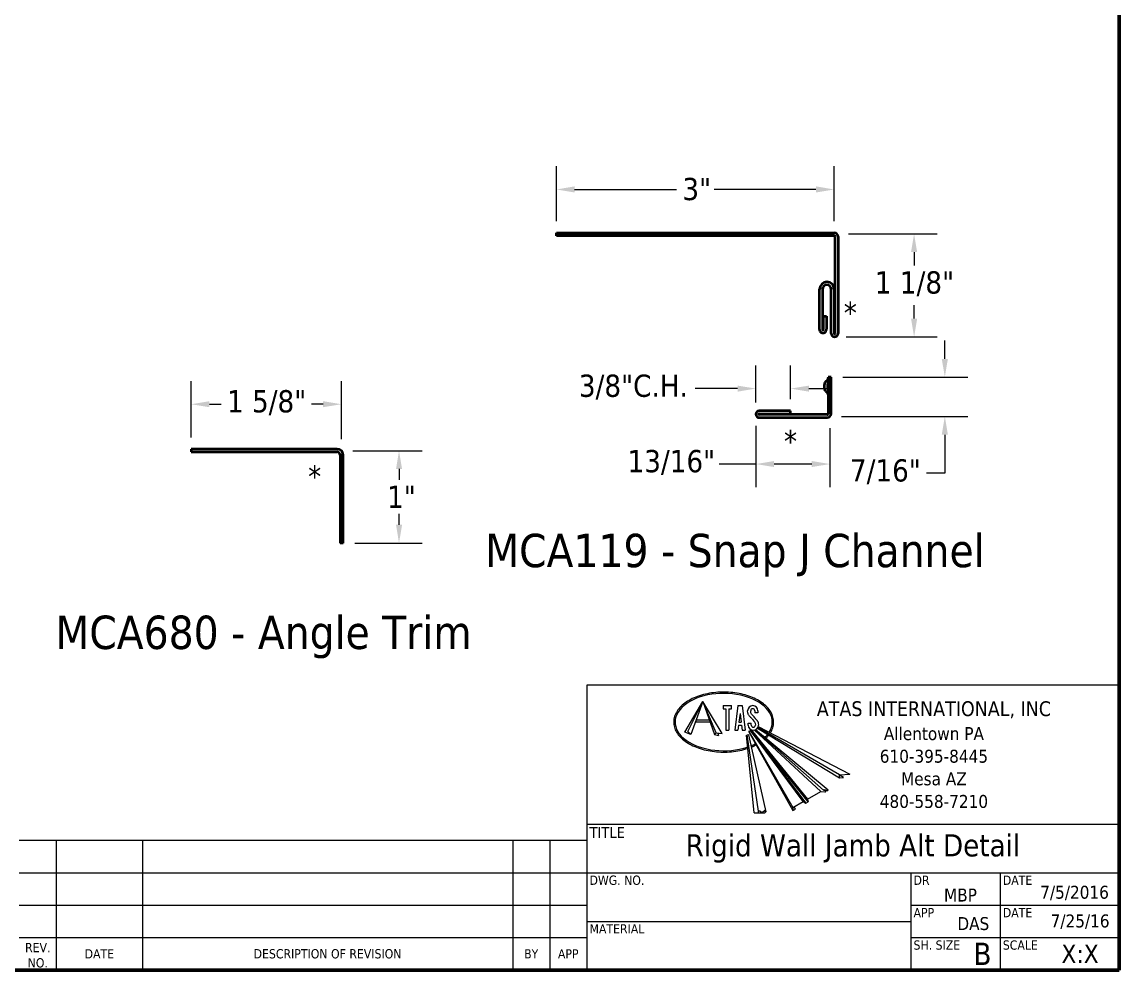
# Model space of a CAD drawing. Header units: inches. Extents: x 0.6 to 33.4, y 0.6 to 21.4.
# Drawn here: x 21.55 to 33.4, y 0.6 to 10.84 of the extents above; entities that cross this region are included whole.
import ezdxf

# ---------------------------------------------------------------- set-up
doc = ezdxf.new("R2010")
doc.units = ezdxf.units.IN
doc.header["$LTSCALE"] = 2
doc.header["$MEASUREMENT"] = 0
doc.linetypes.add('DASHED', pattern=[0.2067, 0.1654, -0.0413])
for name, color, linetype, lineweight in [('Border (ANSI)', 7, 'Continuous', 70), ('Dimension (ANSI)', 7, 'Continuous', 25), ('Hidden (ANSI)', 7, 'DASHED', 35), ('Logo', 7, 'Continuous', 25), ('Sketch Geometry (ANSI)', 7, 'Continuous', 25), ('Symbol (ANSI)', 7, 'Continuous', 25), ('Title (ANSI)', 7, 'Continuous', 50), ('Visible (ANSI)', 7, 'Continuous', 50)]:
    doc.layers.add(name, color=color, linetype=linetype, lineweight=lineweight)
doc.styles.add('Label Text (ANSI)', font='tahoma.ttf')
doc.styles.add('Note Text (ANSI)', font='tahoma.ttf')
doc.styles.add('Title Block Info', font='tahoma.ttf')
doc.styles.add('Title Block Labels', font='tahoma.ttf')
doc.dimstyles.new('Architectural (ANSI)', dxfattribs={"dimscale": 2, "dimtxt": 0.12, "dimasz": 0.098425, "dimexe": 0.125, "dimexo": 0.0625, "dimgap": 0.031496, "dimtad": 0, "dimtih": 1, "dimtoh": 1, "dimdec": 4, "dimrnd": 1e-08, "dimzin": 3, "dimdsep": 46, "dimlunit": 4, "dimtxsty": 'Note Text (ANSI)', "dimcen": 0.09, "dimdle": 0.393701, "dimclrd": 256, "dimclre": 256, "dimclrt": 256, "dimadec": 0, "dimazin": 3, "dimtfac": 1, "dimtofl": 0, "dimtmove": 0, "dimatfit": 3, "dimfxl": 0, "dimfrac": 2, "dimtolj": 1, "dimtzin": 12, "dimlwd": -1, "dimlwe": -1, "dimarcsym": 0})

# ---------------------------------------------------------------- blocks, each defined once
blk = doc.blocks.new('Borders ATAS A Border')
at = {"layer": 'Border (ANSI)'}
for p, q in [((16.7, 0.3), (16.7, 10.7)), ((0.3, 0.3), (16.7, 0.3))]:
    blk.add_line(p, q, dxfattribs=at)
blk = doc.blocks.new('Title Blocks ATAS A-B Title Block')
at = {"layer": 'Logo', "linetype": 'Continuous'}
for p, q in [((5.5128, 4.0299), (5.6086, 4.1959)), ((5.5283, 4.0342), (5.6086, 4.1959)), ((5.6086, 4.1959), (5.544, 4.0185)), ((5.7141, 4.0235), (5.6086, 4.1959)), ((5.6086, 4.1959), (5.6731, 4.0185)), ((5.6809, 4.0264), (5.6086, 4.1959)), ((5.7194, 4.1737), (5.7194, 4.1571)), ((5.7194, 4.1737), (5.7638, 4.1737)), ((5.7194, 4.1571), (5.7335, 4.1571)), ((5.7335, 4.1571), (5.7335, 4.0407)), ((5.7498, 4.1571), (5.7638, 4.1571)), ((5.7498, 4.1571), (5.7498, 4.0407)), ((5.7638, 4.1571), (5.7638, 4.1737)), ((5.7992, 4.1737), (5.7829, 4.0407)), ((5.7992, 4.1737), (5.8216, 4.1737)), ((5.8216, 4.1737), (5.8379, 4.0407)), ((5.5723, 4.0964), (5.6448, 4.0964)), ((5.8104, 4.1307), (5.8048, 4.0851)), ((5.8104, 4.1307), (5.816, 4.0851)), ((5.8521, 4.1351), (5.8512, 4.1461)), ((5.8524, 4.1338), (5.8521, 4.1351)), ((5.8536, 4.1304), (5.8524, 4.1338)), ((5.8544, 4.1285), (5.8536, 4.1304)), ((5.8551, 4.127), (5.8544, 4.1285)), ((5.8564, 4.1243), (5.8551, 4.127)), ((5.8577, 4.1224), (5.8564, 4.1243)), ((5.8582, 4.1216), (5.8577, 4.1224)), ((5.8603, 4.1189), (5.8582, 4.1216)), ((5.8605, 4.1186), (5.8603, 4.1189)), ((5.8632, 4.1153), (5.8605, 4.1186)), ((5.8683, 4.1094), (5.8632, 4.1153)), ((5.8685, 4.135), (5.8679, 4.1461)), ((5.8692, 4.1085), (5.8683, 4.1094)), ((5.8728, 4.1277), (5.8685, 4.135)), ((5.8703, 4.1072), (5.8692, 4.1085)), ((5.8703, 4.1072), (5.8752, 4.102)), ((5.8743, 4.1257), (5.8728, 4.1277)), ((5.8827, 4.116), (5.8743, 4.1257)), ((5.8752, 4.102), (5.8785, 4.0984)), ((5.8785, 4.0984), (5.8869, 4.0887)), ((5.886, 4.1124), (5.8827, 4.116)), ((5.8909, 4.1072), (5.886, 4.1124)), ((5.8869, 4.0887), (5.8884, 4.0867)), ((5.89, 4.146), (5.89, 4.1349)), ((5.9067, 4.1349), (5.89, 4.1349)), ((5.8909, 4.1072), (5.892, 4.1059)), ((5.892, 4.1059), (5.8929, 4.105)), ((5.8929, 4.105), (5.898, 4.0991)), ((5.898, 4.0991), (5.9007, 4.0958)), ((5.9007, 4.0958), (5.9009, 4.0955)), ((5.9009, 4.0955), (5.903, 4.0928)), ((5.903, 4.0928), (5.9035, 4.092)), ((5.9035, 4.092), (5.9048, 4.0901)), ((5.9048, 4.0901), (5.9061, 4.0874)), ((5.9067, 4.146), (5.9067, 4.1349)), ((5.544, 4.0185), (5.5128, 4.0299)), ((5.544, 4.0185), (5.5283, 4.0342)), ((5.5685, 4.0857), (5.6487, 4.0857)), ((5.7335, 4.0407), (5.7498, 4.0407)), ((5.7829, 4.0407), (5.7993, 4.0407)), ((5.8027, 4.0684), (5.7993, 4.0407)), ((5.8027, 4.0684), (5.8181, 4.0684)), ((5.8048, 4.0851), (5.816, 4.0851)), ((5.8181, 4.0684), (5.8215, 4.0407)), ((5.8215, 4.0407), (5.8379, 4.0407)), ((5.8545, 4.0684), (5.8545, 4.0795)), ((5.8545, 4.0795), (5.8712, 4.0795)), ((5.8575, 4.035), (5.8662, 4.0401)), ((5.8575, 4.035), (6.0955, 3.6233)), ((5.8575, 4.035), (5.8575, 4.0325)), ((5.8575, 4.0325), (6.0955, 3.6071)), ((6.1511, 3.6555), (5.8662, 4.0401)), ((5.8662, 4.0401), (5.8684, 4.0388)), ((5.8684, 4.0388), (5.8703, 4.0399)), ((5.8684, 4.0388), (6.1651, 3.6475)), ((5.8699, 4.0422), (5.8712, 4.043)), ((5.8699, 4.0422), (6.175, 3.6691)), ((5.8699, 4.0422), (5.8703, 4.0399)), ((6.1776, 3.6545), (5.8703, 4.0399)), ((5.8712, 4.0684), (5.8712, 4.0795)), ((5.8884, 4.0867), (5.8927, 4.0794)), ((6.2466, 3.7106), (5.8889, 4.0415)), ((5.8918, 4.0424), (6.2613, 3.7172)), ((5.8927, 4.0794), (5.8933, 4.0683)), ((6.2869, 3.7176), (5.8948, 4.0437)), ((5.9048, 4.0523), (6.3477, 3.7843)), ((5.9061, 4.0874), (5.9068, 4.0859)), ((6.3477, 3.8004), (5.9064, 4.0549)), ((5.9068, 4.0859), (5.9076, 4.084)), ((5.9076, 4.084), (5.9088, 4.0806)), ((5.9088, 4.0806), (5.9091, 4.0793)), ((5.9088, 4.0605), (6.4035, 3.8034)), ((5.9091, 4.0793), (5.91, 4.0683)), ((5.6731, 4.0185), (5.6809, 4.0264)), ((5.6731, 4.0185), (5.6945, 4.0128)), ((5.6809, 4.0264), (5.7141, 4.0235)), ((5.6899, 4.0256), (5.6945, 4.0128)), ((5.8447, 4.0144), (5.849, 4.0145)), ((5.8864, 3.5945), (5.8447, 4.0144)), ((5.8489, 4.0155), (5.8498, 4.0167)), ((5.9097, 3.6043), (5.8489, 4.0155)), ((5.8498, 4.0167), (5.8508, 4.0164)), ((5.8508, 4.0164), (5.8529, 4.015)), ((5.8529, 4.015), (5.855, 4.0165)), ((5.8556, 4.0168), (5.855, 4.0165)), ((5.8569, 4.0159), (5.8556, 4.0168)), ((5.8569, 4.0159), (5.9499, 3.6011)), ((6.3477, 3.8004), (6.4035, 3.8034)), ((6.3477, 3.7843), (6.3477, 3.8004)), ((6.3685, 3.7854), (6.3477, 3.7974)), ((6.3477, 3.7843), (6.3685, 3.7854)), ((6.175, 3.6693), (6.2466, 3.7106)), ((6.2466, 3.7106), (6.2682, 3.7087)), ((6.2607, 3.7177), (6.2608, 3.7183)), ((6.2622, 3.7164), (6.2607, 3.7177)), ((6.2608, 3.7183), (6.262, 3.7195)), ((6.2608, 3.7183), (6.2608, 3.7183)), ((6.262, 3.7195), (6.2643, 3.7205)), ((6.2647, 3.7154), (6.2622, 3.7164)), ((6.2643, 3.7205), (6.2723, 3.7195)), ((6.2668, 3.7154), (6.2647, 3.7154)), ((6.2685, 3.7156), (6.2668, 3.7154)), ((6.2682, 3.7087), (6.271, 3.7087)), ((6.2693, 3.7156), (6.2685, 3.7156)), ((6.2718, 3.7148), (6.2693, 3.7156)), ((6.271, 3.7087), (6.2724, 3.7092)), ((6.2738, 3.713), (6.2718, 3.7148)), ((6.2723, 3.7195), (6.2788, 3.7163)), ((6.2724, 3.7092), (6.2731, 3.7099)), ((6.2731, 3.7099), (6.2739, 3.7119)), ((6.2739, 3.7119), (6.2738, 3.713)), ((6.2788, 3.7163), (6.2845, 3.7162)), ((6.2845, 3.7162), (6.2871, 3.7177)), ((6.0955, 3.6233), (6.1512, 3.6555)), ((6.0955, 3.6233), (6.0955, 3.6071)), ((6.0955, 3.6071), (6.1094, 3.6152)), ((6.1094, 3.6152), (6.1024, 3.6273)), ((6.1512, 3.6555), (6.1652, 3.6474)), ((6.1652, 3.6474), (6.1776, 3.6545)), ((6.175, 3.6693), (6.1776, 3.6545)), ((5.8864, 3.5945), (5.944, 3.5955)), ((5.9095, 3.5969), (5.9098, 3.6051)), ((5.9098, 3.6051), (5.9178, 3.6049)), ((5.9178, 3.6049), (5.9288, 3.5976)), ((5.9288, 3.5976), (5.9399, 3.6053)), ((5.944, 3.607), (5.9399, 3.6053)), ((5.9499, 3.6011), (5.944, 3.607)), ((5.944, 3.5955), (5.9499, 3.6011))]:
    blk.add_line(p, q, dxfattribs=at)
at = {"layer": 'Logo', "color": 7, "linetype": 'Continuous', "lineweight": 25}
blk.add_line((5.9006, 4.0476), (5.903, 4.0501), dxfattribs=at)
at = {"layer": 'Logo', "linetype": 'Continuous'}
for centre, radius, start, end in [((5.879, 4.146), 0.0277, 0, 180), ((5.879, 4.146), 0.0111, 0, 180), ((5.8822, 4.0684), 0.0277, 180, 0), ((5.8822, 4.0684), 0.0111, 180, 0)]:
    blk.add_arc(centre, radius, start, end, dxfattribs=at)
at = {"layer": 'Logo'}
for start_param, end_param in [(5.920587, 11.509279), (5.721945, 5.844109), (5.311273, 5.424577)]:
    blk.add_ellipse((5.7221, 4.0849), major_axis=(0.2627, 0), ratio=0.589286, start_param=start_param, end_param=end_param, dxfattribs=at)
for points in [[(5.9742, 4.0266), (5.9873, 4.0542), (5.992, 4.0831), (5.9882, 4.1121), (5.9761, 4.14), (5.9562, 4.1658), (5.9293, 4.1889), (5.8963, 4.2087), (5.8583, 4.2249), (5.8164, 4.2368), (5.7716, 4.2442), (5.7253, 4.2468), (5.679, 4.2448), (5.6339, 4.2381), (5.5913, 4.2269), (5.5527, 4.2113), (5.5191, 4.1919), (5.4913, 4.1691), (5.4704, 4.1437), (5.457, 4.1161), (5.4522, 4.0872), (5.4558, 4.0583), (5.4677, 4.0303), (5.4874, 4.0044), (5.5141, 3.9812), (5.5469, 3.9613), (5.5848, 3.9451), (5.6268, 3.9331), (5.6716, 3.9256), (5.7178, 3.9228), (5.7642, 3.9247), (5.8093, 3.9314), (5.8519, 3.9426)], [(5.9501, 3.9978), (5.9544, 4.002), (5.9585, 4.0064), (5.9624, 4.0108), (5.9661, 4.0152)], [(5.8717, 3.9498), (5.8783, 3.9525), (5.8848, 3.9553), (5.8911, 3.9582), (5.8973, 3.9613)]]:
    blk.add_spline(points, degree=3, dxfattribs=at)
at = {"layer": 'Sketch Geometry (ANSI)'}
for p, q in [((7.8575, 4.2837), (4.9825, 4.2837)), ((4.9825, 4.2837), (4.9825, 2.7462)), ((7.8575, 2.7462), (7.8575, 4.2837)), ((4.9825, 3.5337), (7.8575, 3.5337)), ((4.9825, 3.4462), (1.9175, 3.4462)), ((2.1175, 3.4462), (2.1175, 2.7462)), ((2.5825, 3.4462), (2.5825, 2.7462)), ((4.5825, 3.4462), (4.5825, 2.7462)), ((4.7825, 3.4462), (4.7825, 2.7462)), ((1.9175, 3.2712), (4.9825, 3.2712)), ((4.9825, 3.2712), (7.8575, 3.2712)), ((6.7325, 3.2712), (6.7325, 2.7462)), ((7.2147, 3.2712), (7.2147, 2.7462)), ((1.9175, 3.0962), (4.9825, 3.0962)), ((6.7325, 3.0962), (7.8575, 3.0962)), ((4.9825, 3.0087), (6.7325, 3.0087)), ((1.9175, 2.9212), (4.9825, 2.9212)), ((6.7325, 2.9212), (7.8575, 2.9212)), ((1.9175, 2.7462), (4.9825, 2.7462)), ((4.9825, 2.7462), (7.8575, 2.7462))]:
    blk.add_line(p, q, dxfattribs=at)
at = {"layer": 'Symbol (ANSI)', "char_height": 0.05, "attachment_point": 5, "style": 'Title Block Labels'}
for s, insert, line_spacing_factor in [('{\\H1.6x;ATAS INTERNATIONAL, INC\\P\\H0.875x;Allentown PA\\H1.3631x; \\H0.73365x;\\P610-395-8445\\H1.1376x; \\H0.87902x;\\PMesa AZ\\H1.1946x; \\H0.83708x;\\P480-558-7210\\H1.1855x; }', (6.8575, 3.9087), 1.04605), ('REV.\\PNO.', (2.0175, 2.8259), 0.987884)]:
    blk.add_mtext(s, dxfattribs=dict(at, insert=insert, line_spacing_factor=line_spacing_factor))
at = {"layer": 'Symbol (ANSI)'}
for s, insert, char_height, attachment_point, style in [('\\fTahoma|b0|i0;\\H0.0600;TITLE', (4.9975, 3.5187), 0.06, 1, 'Title Block Labels'), ('DWG. NO.', (4.9975, 3.2562), 0.05, 1, 'Title Block Labels'), ('DR', (6.7475, 3.2562), 0.05, 1, 'Title Block Labels'), ('DATE', (7.2297, 3.2562), 0.05, 1, 'Title Block Labels'), ('MBP', (7.0897, 3.1162), 0.07, 9, 'Title Block Info'), ('APP', (6.7475, 3.0812), 0.05, 1, 'Title Block Labels'), ('DAS', (7.1566, 2.9608), 0.07, 9, 'Title Block Info'), ('DATE', (7.2297, 3.0812), 0.05, 1, 'Title Block Labels'), ('7/25/16', (7.8062, 2.9674), 0.07, 9, 'Title Block Info'), ('MATERIAL', (4.9975, 2.9937), 0.05, 1, 'Title Block Labels'), ('SH. SIZE', (6.7475, 2.9062), 0.05, 1, 'Title Block Labels'), ('SCALE', (7.2297, 2.9062), 0.05, 1, 'Title Block Labels'), ('DATE', (2.35, 2.8337), 0.05, 5, 'Title Block Labels'), ('DESCRIPTION OF REVISION', (3.5825, 2.8337), 0.05, 5, 'Title Block Labels'), ('BY', (4.6825, 2.8337), 0.05, 5, 'Title Block Labels'), ('APP', (4.8825, 2.8337), 0.05, 5, 'Title Block Labels'), ('\\fTahoma|b0|i0;\\H0.1000;X:X', (7.7475, 2.8337), 0.1, 6, 'Title Block Info')]:
    blk.add_mtext(s, dxfattribs=dict(at, insert=insert, char_height=char_height, attachment_point=attachment_point, style=style))
for tag, p, height, style in [('CREATION_DATE_001', (7.4317, 3.1314), 0.07, 'Title Block Info'), ('Sheet_Size_001', (7.0711, 2.7737), 0.12, 'Note Text (ANSI)')]:
    blk.add_attdef(tag, p, '', height=height, dxfattribs=dict(at, style=style))
at = {"layer": 'Title (ANSI)', "attachment_point": 5, "style": 'Note Text (ANSI)'}
for s, insert, char_height in [('Rigid Wall Jamb Alt Detail', (6.42, 3.4025), 0.12), ('\\fTahoma|b0|i0;\\H0.1000; ', (5.8575, 3.14), 0.1), ('\\fTahoma|b0|i0;\\H0.1000; ', (5.8575, 2.8775), 0.1)]:
    blk.add_mtext(s, dxfattribs=dict(at, insert=insert, char_height=char_height))
blk = doc.blocks.new('*D11')
at = {"layer": 'Defpoints', "color": 0, "transparency": 16777216}
for p in [(30.352, 8.549), (31.186, 8.549), (30.328, 7.436)]:
    blk.add_point(p, dxfattribs=at)
at = {"layer": 'Dimension (ANSI)', "transparency": 16777216}
for p, q in [((30.477, 8.549), (31.436, 8.549)), ((31.186, 8.352), (31.186, 8.207)), ((31.186, 7.633), (31.186, 7.778)), ((30.453, 7.436), (31.436, 7.436))]:
    blk.add_line(p, q, dxfattribs=at)
for points in [[(31.153, 8.352), (31.219, 8.352), (31.186, 8.549)], [(31.153, 7.633), (31.219, 7.633), (31.186, 7.436)]]:
    blk.add_solid(points, dxfattribs=at)
at = {"layer": 'Dimension (ANSI)', "transparency": 16777216, "insert": (30.762, 8.144), "char_height": 0.24, "attachment_point": 1, "style": 'Note Text (ANSI)'}
blk.add_mtext('\\A1;1 1/8"', dxfattribs=at)
blk = doc.blocks.new('*D12')
at = {"layer": 'Defpoints', "color": 0, "transparency": 16777216}
for p in [(30.323, 9.028), (27.323, 8.561), (30.323, 8.561)]:
    blk.add_point(p, dxfattribs=at)
at = {"layer": 'Dimension (ANSI)', "transparency": 16777216}
for p, q in [((27.323, 8.686), (27.323, 9.278)), ((30.323, 8.686), (30.323, 9.278)), ((27.519, 9.028), (28.62, 9.028)), ((30.126, 9.028), (29.025, 9.028))]:
    blk.add_line(p, q, dxfattribs=at)
for points in [[(27.519, 9.061), (27.519, 8.995), (27.323, 9.028)], [(30.126, 9.061), (30.126, 8.995), (30.323, 9.028)]]:
    blk.add_solid(points, dxfattribs=at)
at = {"layer": 'Dimension (ANSI)', "transparency": 16777216, "insert": (28.683, 9.153), "char_height": 0.24, "attachment_point": 1, "style": 'Note Text (ANSI)'}
blk.add_mtext('\\A1;3"', dxfattribs=at)
blk = doc.blocks.new('*D13')
at = {"layer": 'Defpoints', "color": 0, "transparency": 16777216}
for p in [(30.29, 7.002), (30.277, 6.577), (31.518, 6.577)]:
    blk.add_point(p, dxfattribs=at)
at = {"layer": 'Dimension (ANSI)', "transparency": 16777216}
for p, q in [((31.518, 7.199), (31.518, 7.396)), ((30.415, 7.002), (31.768, 7.002)), ((30.402, 6.577), (31.768, 6.577)), ((31.518, 6.38), (31.518, 5.964)), ((31.518, 5.964), (31.321, 5.964))]:
    blk.add_line(p, q, dxfattribs=at)
for points in [[(31.485, 7.199), (31.551, 7.199), (31.518, 7.002)], [(31.485, 6.38), (31.551, 6.38), (31.518, 6.577)]]:
    blk.add_solid(points, dxfattribs=at)
at = {"layer": 'Dimension (ANSI)', "transparency": 16777216, "insert": (30.493, 6.115), "char_height": 0.24, "attachment_point": 1, "style": 'Note Text (ANSI)'}
blk.add_mtext('\\A1;7/16"', dxfattribs=at)
blk = doc.blocks.new('*D14')
at = {"layer": 'Defpoints', "color": 0, "transparency": 16777216}
for p in [(29.477, 6.601), (30.277, 6.577), (29.477, 6.063)]:
    blk.add_point(p, dxfattribs=at)
at = {"layer": 'Dimension (ANSI)', "transparency": 16777216}
for p, q in [((29.477, 6.476), (29.477, 5.813)), ((30.277, 6.452), (30.277, 5.813)), ((29.477, 6.063), (29.079, 6.063)), ((30.08, 6.063), (29.674, 6.063))]:
    blk.add_line(p, q, dxfattribs=at)
for points in [[(29.674, 6.096), (29.674, 6.031), (29.477, 6.063)], [(30.08, 6.096), (30.08, 6.031), (30.277, 6.063)]]:
    blk.add_solid(points, dxfattribs=at)
at = {"layer": 'Dimension (ANSI)', "transparency": 16777216, "insert": (28.091, 6.215), "char_height": 0.24, "attachment_point": 1, "style": 'Note Text (ANSI)'}
blk.add_mtext('\\A1;13/16"', dxfattribs=at)
blk = doc.blocks.new('*D15')
at = {"layer": 'Defpoints', "color": 0, "transparency": 16777216}
for p in [(24.999, 6.709), (23.377, 6.226), (24.999, 6.207)]:
    blk.add_point(p, dxfattribs=at)
at = {"layer": 'Dimension (ANSI)', "transparency": 16777216}
for p, q in [((23.377, 6.351), (23.377, 6.959)), ((24.999, 6.332), (24.999, 6.959)), ((23.574, 6.709), (23.701, 6.709)), ((24.802, 6.709), (24.675, 6.709))]:
    blk.add_line(p, q, dxfattribs=at)
for points in [[(23.574, 6.742), (23.574, 6.677), (23.377, 6.709)], [(24.802, 6.742), (24.802, 6.677), (24.999, 6.709)]]:
    blk.add_solid(points, dxfattribs=at)
at = {"layer": 'Dimension (ANSI)', "transparency": 16777216, "insert": (23.764, 6.861), "char_height": 0.24, "attachment_point": 1, "style": 'Note Text (ANSI)'}
blk.add_mtext('\\A1;1 5/8"', dxfattribs=at)
blk = doc.blocks.new('*D16')
at = {"layer": 'Defpoints', "color": 0, "transparency": 16777216}
for p in [(24.999, 6.207), (25.018, 5.21), (25.622, 5.21)]:
    blk.add_point(p, dxfattribs=at)
at = {"layer": 'Dimension (ANSI)', "transparency": 16777216}
for p, q in [((25.124, 6.207), (25.872, 6.207)), ((25.622, 6.01), (25.622, 5.892)), ((25.622, 5.407), (25.622, 5.525)), ((25.143, 5.21), (25.872, 5.21))]:
    blk.add_line(p, q, dxfattribs=at)
for points in [[(25.59, 6.01), (25.655, 6.01), (25.622, 6.207)], [(25.59, 5.407), (25.655, 5.407), (25.622, 5.21)]]:
    blk.add_solid(points, dxfattribs=at)
at = {"layer": 'Dimension (ANSI)', "transparency": 16777216, "insert": (25.493, 5.829), "char_height": 0.24, "attachment_point": 1, "style": 'Note Text (ANSI)'}
blk.add_mtext('\\A1;1"', dxfattribs=at)
blk = doc.blocks.new('*D17')
at = {"layer": 'Defpoints', "color": 0, "transparency": 16777216}
for p in [(29.477, 6.878), (29.852, 6.638), (29.477, 6.601)]:
    blk.add_point(p, dxfattribs=at)
at = {"layer": 'Dimension (ANSI)', "transparency": 16777216}
for p, q in [((29.477, 6.726), (29.477, 7.128)), ((29.852, 6.763), (29.852, 7.128)), ((29.28, 6.878), (28.821, 6.878)), ((30.049, 6.878), (30.246, 6.878))]:
    blk.add_line(p, q, dxfattribs=at)
for points in [[(29.28, 6.91), (29.28, 6.845), (29.477, 6.878)], [(30.049, 6.91), (30.049, 6.845), (29.852, 6.878)]]:
    blk.add_solid(points, dxfattribs=at)
at = {"layer": 'Dimension (ANSI)', "transparency": 16777216, "insert": (27.565, 7.029), "char_height": 0.24, "attachment_point": 1, "style": 'Note Text (ANSI)'}
blk.add_mtext('\\A1;3/8"{C.H.}', dxfattribs=at)

msp = doc.modelspace()

# ---------------------------------------------------------------- linework, layer by layer
at = {"layer": 'Hidden (ANSI)', "color": 1, "ltscale": 0.064226, "true_color": 0xff0000}
msp.add_line((30.24861, 6.92346), (30.24861, 6.88046), dxfattribs=at)
at = {"layer": 'Hidden (ANSI)', "color": 1, "ltscale": 0.040789, "true_color": 0xff0000}
for centre, start, end in [((30.24861, 6.99447), 300, 0), ((30.28961, 6.92346), 120, 180), ((30.28961, 6.88046), 180, 240), ((30.24861, 6.80945), 0, 60)]:
    msp.add_arc(centre, 0.041, start, end, dxfattribs=at)
at = {"layer": 'Visible (ANSI)', "color": 1, "true_color": 0xff0000}
for p, q in [((27.32255, 8.52884), (27.32255, 8.56084)), ((27.32255, 8.56084), (30.32255, 8.56084)), ((30.32255, 8.52884), (27.32255, 8.52884)), ((30.33255, 7.47284), (30.33255, 8.51884)), ((30.36455, 8.51884), (30.36455, 7.47284)), ((30.16455, 7.51684), (30.16455, 7.95084)), ((30.19655, 7.95084), (30.19655, 7.51684)), ((30.29055, 7.47284), (30.29055, 7.95084)), ((30.32255, 7.95084), (30.32255, 7.47284)), ((30.20655, 7.65984), (30.23855, 7.65984)), ((30.20655, 7.51684), (30.20655, 7.65984)), ((30.23855, 7.65984), (30.23855, 7.51684)), ((30.28961, 7.00196), (30.25761, 7.00196)), ((30.25761, 7.00196), (30.25761, 6.60646)), ((30.28961, 6.60646), (30.28961, 7.00196)), ((30.21661, 6.88046), (30.21661, 6.92346)), ((29.85211, 6.63846), (29.51411, 6.63846)), ((29.85211, 6.60646), (29.85211, 6.63846)), ((29.51411, 6.60646), (29.85211, 6.60646)), ((30.24761, 6.59646), (29.51411, 6.59646)), ((29.51411, 6.56446), (30.24761, 6.56446)), ((24.95381, 6.22568), (23.37681, 6.22568)), ((23.37681, 6.22568), (23.37681, 6.19368)), ((23.37681, 6.19368), (24.95381, 6.19368)), ((24.98581, 6.16168), (24.98581, 5.20968)), ((25.01781, 5.20968), (25.01781, 6.16168)), ((25.01781, 5.20968), (24.98581, 5.20968))]:
    msp.add_line(p, q, dxfattribs=at)
for centre, radius, start, end in [((30.32255, 8.51884), 0.042, 0, 90), ((30.32255, 8.51884), 0.01, 0, 90), ((30.24355, 7.95084), 0.079, 0, 180), ((30.24355, 7.95084), 0.047, 0, 180), ((30.20155, 7.51684), 0.037, 179.999976, 0.000009), ((30.20155, 7.51684), 0.005, 180, 0), ((30.32755, 7.47284), 0.037, 180, 0), ((30.32755, 7.47284), 0.005, 180, 0), ((30.21661, 6.99447), 0.041, 300, 0), ((30.25761, 6.92346), 0.041, 120, 180), ((30.25761, 6.88046), 0.041, 180, 240), ((30.21661, 6.80945), 0.041, 0, 60), ((29.51411, 6.60146), 0.037, 90, 270), ((29.51411, 6.60146), 0.005, 90, 270), ((30.24761, 6.60646), 0.042, 270, 0), ((30.24761, 6.60646), 0.01, 270, 0), ((24.95381, 6.16168), 0.064, 0, 90), ((24.95381, 6.16168), 0.032, 0, 90)]:
    msp.add_arc(centre, radius, start, end, dxfattribs=at)

# ---------------------------------------------------------------- block references
at = {"xscale": 2, "yscale": 2, "zscale": 2}
msp.add_blockref('Borders ATAS A Border', (0, 0), dxfattribs=at)
msp.add_blockref('Title Blocks ATAS A-B Title Block', (17.68497, -4.89243), dxfattribs=at).add_auto_attribs({'Sheet_Size_001': 'B', 'CREATION_DATE_001': '7/5/2016'})

# ---------------------------------------------------------------- texts
at = {"layer": 'Symbol (ANSI)'}
for s, insert, char_height, attachment_point, style in [('{*}', (30.42689, 7.81699), 0.24, 1, 'Note Text (ANSI)'), ('{*}', (29.78067, 6.43056), 0.24, 1, 'Note Text (ANSI)'), ('{*}', (24.64062, 6.04981), 0.24, 1, 'Note Text (ANSI)'), ('MCA680 - Angle Trim', (21.90994, 3.96381), 0.36, 7, 'Label Text (ANSI)')]:
    msp.add_mtext(s, dxfattribs=dict(at, insert=insert, char_height=char_height, attachment_point=attachment_point, style=style))
at = {"layer": 'Symbol (ANSI)', "insert": (26.55307, 5.31007), "char_height": 0.36, "width": 5.6348459, "attachment_point": 1, "style": 'Note Text (ANSI)'}
msp.add_mtext('{\\fTahoma|b0|i0;\\H0.3600;MCA119 - Snap J Channel}', dxfattribs=at)

# ---------------------------------------------------------------- dimensions: what is measured, and where the dimension line sits
at = {"layer": 'Dimension (ANSI)'}
for base, p1, p2, angle, override, picture, middle in [((30.32255, 9.02784), (27.32255, 8.56084), (30.32255, 8.56084), 180, {"dimtih": 0, "dimtoh": 0, "dimdec": 4, "dimlfac": 1, "dimtp": 0, "dimtm": 0, "dimtdec": 2, "dimatfit": 1}, '*D12', (28.82255, 9.02784)), ((31.18623, 8.54854), (30.32755, 7.43584), (30.35224, 8.54854), 90, {"dimdec": 4, "dimlfac": 1, "dimtp": 0, "dimtm": 0, "dimtdec": 2, "dimatfit": 1}, '*D11', (31.18623, 7.99219)), ((31.51805, 6.57676), (30.28961, 7.00196), (30.2773, 6.57676), 90, {"dimdec": 4, "dimlfac": 1, "dimtp": 0, "dimtm": 0, "dimtdec": 2, "dimatfit": 1}, '*D13', (30.87572, 5.96382)), ((24.999062, 6.709331), (23.376807, 6.225675), (24.999062, 6.20693), 180, {"dimtih": 0, "dimtoh": 0, "dimdec": 4, "dimlfac": 1, "dimtp": 0, "dimtm": 0, "dimtdec": 2, "dimatfit": 1}, '*D15', (24.187934, 6.709331)), ((29.47711, 6.06334), (30.2773, 6.57676), (29.47711, 6.60146), 180, {"dimtih": 0, "dimtoh": 0, "dimdec": 4, "dimlfac": 1, "dimtp": 0, "dimtm": 0, "dimtdec": 2, "dimatfit": 2}, '*D14', (28.55383, 6.06334)), ((25.622397, 5.209675), (24.999062, 6.20693), (25.017807, 5.209675), 90, {"dimdec": 4, "dimlfac": 1, "dimtp": 0, "dimtm": 0, "dimtdec": 2, "dimatfit": 1}, '*D16', (25.622397, 5.708303))]:
    dim = msp.add_linear_dim(base=base, p1=p1, p2=p2, angle=angle, dimstyle='Architectural (ANSI)', override=override, dxfattribs=at)
    dim.commit()
    dim.dimension.update_dxf_attribs({"geometry": picture, "text_midpoint": middle, "dimtype": 160})
dim = msp.add_linear_dim(base=(29.47711, 6.87754), p1=(29.85211, 6.63846), p2=(29.47711, 6.60146), angle=180, text='<>{C.H.}', dimstyle='Architectural (ANSI)', override={"dimtih": 0, "dimtoh": 0, "dimdec": 4, "dimlfac": 1, "dimtp": 0, "dimtm": 0, "dimtdec": 2, "dimatfit": 1}, dxfattribs=at)
dim.commit()
dim.dimension.update_dxf_attribs({"geometry": '*D17', "text_midpoint": (28.16138, 6.87754), "dimtype": 160})

doc.saveas('drawing.dxf')
